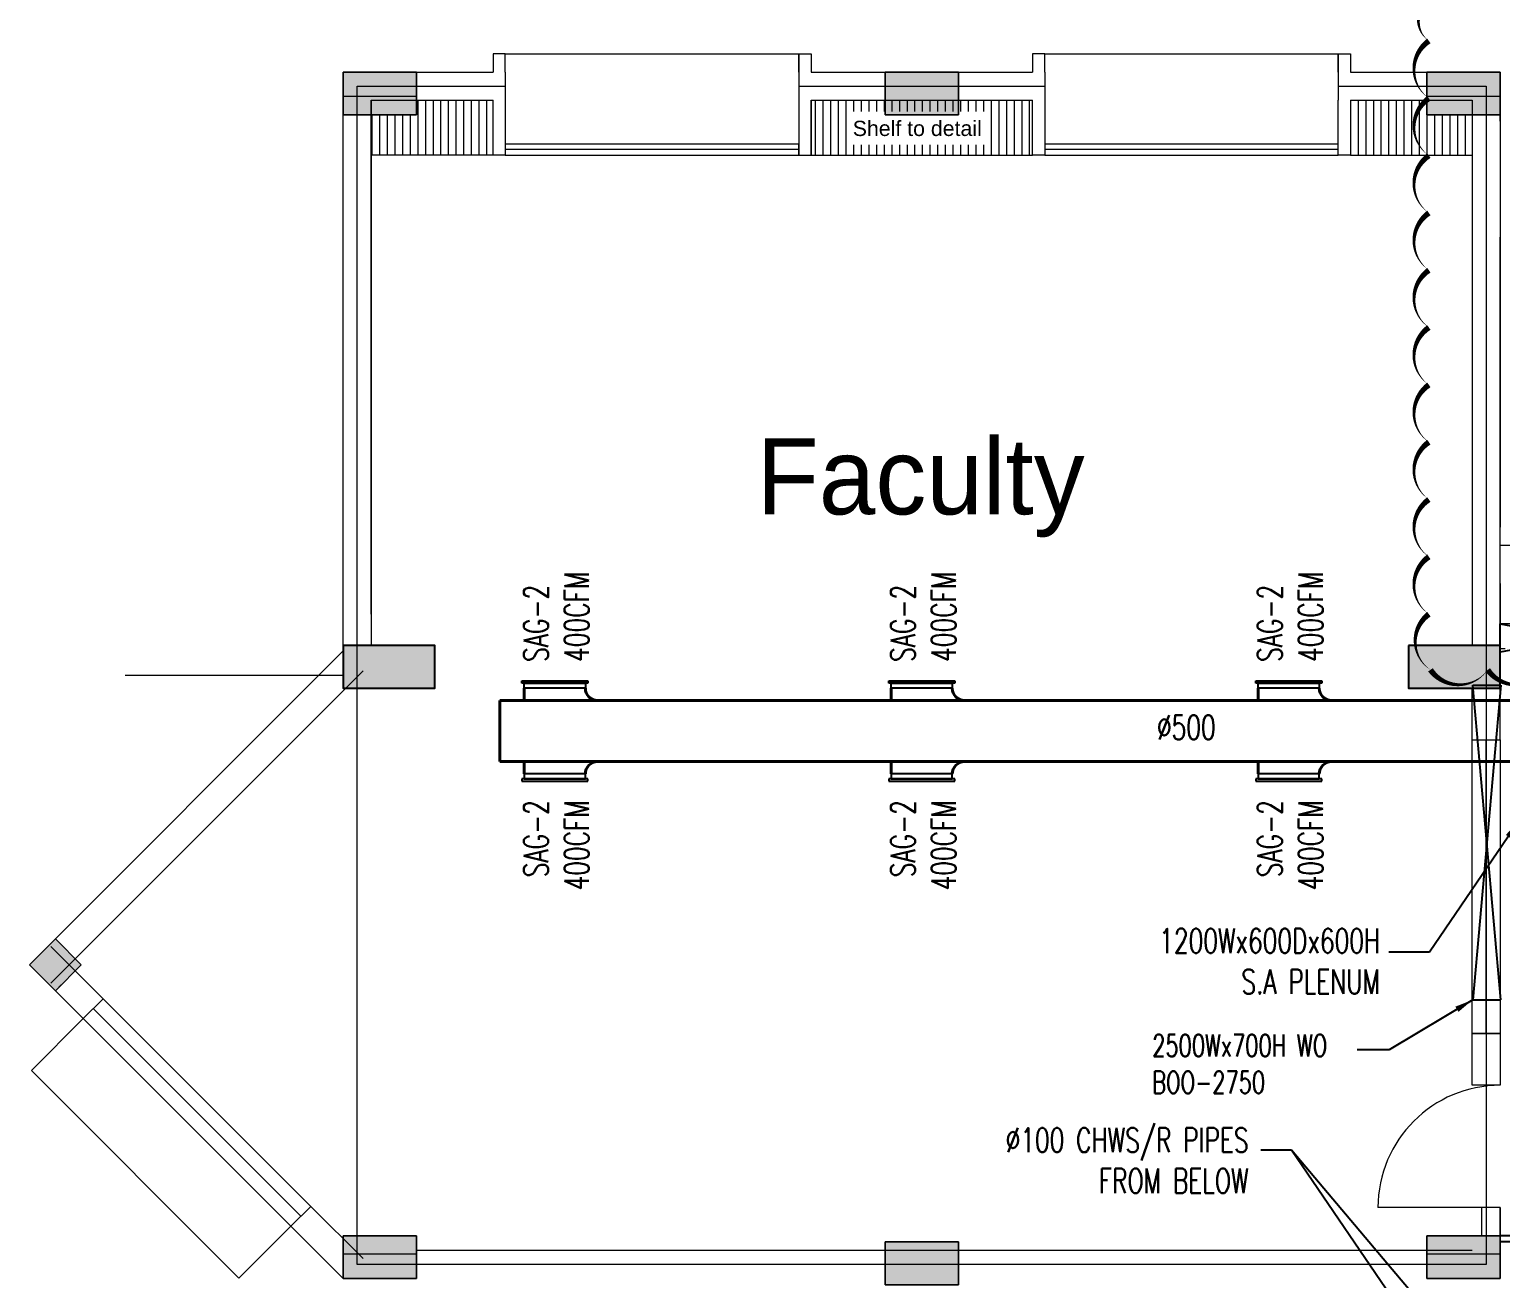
# Model space of a CAD drawing. Header units: millimetres. Extents: x -73373 to 66860, y 1067 to 86496.
# Drawn here: x -67885 to -55858, y 39902 to 50111 of the extents above; entities that cross this region are included whole.
import ezdxf

# ---------------------------------------------------------------- set-up
doc = ezdxf.new("R2010")
doc.units = ezdxf.units.MM
doc.header["$LTSCALE"] = 500
for name, pattern in [('1', [0]), ('DASHED', [19.05, 12.7, -6.35]), ('HIDDEN', [9.525, 6.35, -3.175]), ('HIDDEN2', [4.7625, 3.175, -1.5875])]:
    doc.linetypes.add(name, pattern=pattern)
doc.layers.get('0').update_dxf_attribs({"lineweight": 18})
for name, color, linetype, lineweight, true_color in [('101.VL-AC-SA', 7, 'Continuous', 40, 0x7f9fff), ('102.VL-AC-SA_TXT', 7, 'Continuous', 20, 0x0099cc), ('132.VL-AC-CHW-S_TXT', 7, 'Continuous', 20, 0x007f3f), ('705.VL-RCP-SAT', 7, 'HIDDEN2', 25, 0x7fbfff), ('COLUMN', 7, 'Continuous', 13, 0x848484), ('ESElevation', 7, 'Continuous', 13, 0x848484), ('FURNIT', 7, 'Continuous', 13, 0x848484), ('STRUCTURES', 7, 'Continuous', 13, 0x848484), ('wall', 7, 'Continuous', 13, 0x848484), ('window', 7, 'Continuous', 13, 0x848484), ('window 2', 7, '1', 13, 0x848484)]:
    doc.layers.add(name, color=color, linetype=linetype, lineweight=lineweight, true_color=true_color)
doc.layers.add('cvl', color=7, linetype='Continuous')
doc.styles.add('QCADDimTextStyle', font='txt')
doc.styles.add('textstyle159', font='')
doc.styles.add('textstyle200', font='')
doc.styles.add('textstyle254', font='romans', dxfattribs={"width": 0.7})
doc.styles.add('textstyle255', font='romans', dxfattribs={"width": 0.7})
doc.styles.add('textstyle256', font='romans', dxfattribs={"width": 0.7})
doc.styles.add('textstyle257', font='romans', dxfattribs={"width": 0.7})
doc.styles.add('textstyle260', font='romans', dxfattribs={"width": 0.7})
doc.styles.add('textstyle261', font='romans', dxfattribs={"width": 0.7})
doc.styles.add('textstyle262', font='romans', dxfattribs={"width": 0.7})
doc.styles.add('textstyle266', font='romans', dxfattribs={"width": 0.7})
doc.styles.add('textstyle285', font='romans', dxfattribs={"width": 0.7})
doc.styles.add('textstyle306', font='romans', dxfattribs={"width": 0.7})
doc.styles.get('textstyle159').set_extended_font_data('SuperFrench')
doc.styles.get('textstyle200').set_extended_font_data('Swis721 BT')
doc.dimstyles.new('QCADDimStyle', dxfattribs={"dimtxt": 200, "dimasz": 150, "dimexe": 50, "dimexo": 150, "dimgap": 40, "dimtad": 1, "dimtoh": 1, "dimdec": 4, "dimzin": 0, "dimdsep": 46, "dimtxsty": 'QCADDimTextStyle', "dimcen": 0.09, "dimadec": 0, "dimazin": 0, "dimtfac": 1, "dimtdec": 4, "dimtofl": 0, "dimtmove": 0, "dimatfit": 3, "dimfxl": 1, "dimtolj": 1, "dimtzin": 0, "dimarcsym": 0})

# ---------------------------------------------------------------- blocks, each defined once
blk = doc.blocks.new('A$C7364536D')
at = {"linetype": 'Continuous'}
blk.add_hatch(color=256, dxfattribs=at).paths.add_polyline_path([(750, 0), (750, 350), (0, 350), (0, 0)], flags=0)
at = {"layer": 'COLUMN', "linetype": 'Continuous', "lineweight": 25}
blk.add_lwpolyline([(750, 0), (750, 350), (0, 350), (0, 0)], close=True, dxfattribs=at)
blk = doc.blocks.new('A$C40F33A93')
at = {"linetype": 'Continuous', "true_color": 0x359cb1}
blk.add_hatch(color=135, dxfattribs=at).paths.add_polyline_path([(0, 300), (300, 300), (300, 0), (0, 0)], flags=0)
at = {"color": 135, "linetype": 'Continuous', "true_color": 0x359cb1}
blk.add_lwpolyline([(0, 300), (300, 300), (300, 0), (0, 0)], close=True, dxfattribs=at)
at = {"layer": 'COLUMN', "color": 135, "linetype": 'Continuous', "true_color": 0x359cb1}
blk.add_lwpolyline([(300, 0), (0, 0), (0, 300), (300, 300)], close=True, dxfattribs=at)
at = {"layer": 'wall', "color": 135, "linetype": 'Continuous', "true_color": 0x359cb1}
blk.add_line((40, 0), (100, 0), dxfattribs=at)
blk.add_line((40, 0), (100, 0), dxfattribs=at)
blk = doc.blocks.new('A$C58EE1D4D')
at = {"layer": 'wall', "linetype": 'Continuous'}
blk.add_hatch(color=256, dxfattribs=at).paths.add_polyline_path([(0, 350), (600, 350), (600, 0), (0, 0)], flags=0)
at = {"layer": 'COLUMN', "linetype": 'Continuous', "lineweight": 20}
blk.add_lwpolyline([(0, 350), (600, 350), (600, 0), (0, 0), (0, 350)], dxfattribs=at)
for points in [[(0, 350), (0, 0), (600, 0), (600, 350)], [(0, 350), (600, 350), (600, 0), (0, 0)]]:
    blk.add_lwpolyline(points, close=True, dxfattribs=at)

msp = doc.modelspace()

# ---------------------------------------------------------------- hatches: boundary and pattern name
at = {"linetype": 'Continuous', "lineweight": 13}
h = msp.add_hatch(dxfattribs=at)
h.set_pattern_fill('LINE', color=256, scale=500, angle=90, style=0, pattern_type=0)
h.set_pattern_definition([(90, (-1822520.3, 423358.526), (-62.5, 4e-15), [])])
h.paths.add_polyline_path([(-64095, 49532), (-64720, 49532), (-64720, 49412), (-65090, 49412), (-65090, 49082), (-64095, 49082)], flags=0)
h.paths.add_polyline_path([(-56090, 49412), (-56460, 49412), (-56460, 49532), (-57085, 49532), (-57085, 49082), (-56090, 49082)], flags=0)
h.paths.add_polyline_path([(-59685, 49532), (-61495, 49532), (-61495, 49082), (-59685, 49082)], flags=0)
h.paths.add_polyline_path([(-61171, 49169), (-60056, 49169), (-60056, 49439), (-61171, 49439)], flags=0)
at = {"layer": 'ESElevation', "linetype": 'Continuous', "lineweight": 13}
msp.add_hatch(color=256, dxfattribs=at).paths.add_polyline_path([(-67885, 42467), (-67673, 42255), (-67461, 42467), (-67673, 42679)], flags=0)
at = {"layer": 'window', "lineweight": 13}
msp.add_hatch(color=256, dxfattribs=at).paths.add_polyline_path([(-67673, 42679), (-67885, 42467), (-67673, 42255), (-67461, 42467)], flags=0)

# ---------------------------------------------------------------- linework, layer by layer
at = {"linetype": 'Continuous', "lineweight": 13}
msp.add_line((-55860, 40482), (-56860, 40482), dxfattribs=at)
msp.add_arc((-55860, 40482), 1000, 90, 180, dxfattribs=at)
at = {"layer": '101.VL-AC-SA'}
for p, q in [((-64040, 44627), (-55710, 44627)), ((-64040, 44127), (-64040, 44627)), ((-63840, 44727), (-63840, 44627)), ((-60840, 44727), (-60840, 44627)), ((-57840, 44727), (-57840, 44627)), ((-64040, 44127), (-55710, 44127)), ((-63840, 44027), (-63840, 44127)), ((-60840, 44027), (-60840, 44127)), ((-57840, 44027), (-57840, 44127))]:
    msp.add_line(p, q, dxfattribs=at)
for centre, start, end in [((-63240, 44727), 180, 270), ((-60240, 44727), 180, 270), ((-57240, 44727), 180, 270), ((-63240, 44027), 90, 180), ((-60240, 44027), 90, 180), ((-57240, 44027), 90, 180)]:
    msp.add_arc(centre, 100, start, end, dxfattribs=at)
at = {"layer": '102.VL-AC-SA_TXT'}
msp.add_lwpolyline([(-55494, 44877, 0, 46.8, -0.520567), (-55963, 44877, 0, 46.8, -0.520567), (-56431, 44877, 0, 46.8, -0.520567), (-56444, 45332, 0, 46.8, -0.520567), (-56444, 45801, 0, 46.8, -0.520567), (-56444, 46269, 0, 46.8, -0.520567), (-56444, 46738, 0, 46.8, -0.520567), (-56444, 47206, 0, 46.8, -0.520567), (-56444, 47675, 0, 46.8, -0.520567), (-56444, 48143, 0, 46.8, -0.520567), (-56444, 48611, 0, 46.8, -0.520567), (-56444, 49080, 0, 46.8, -0.520567), (-56444, 49548, 0, 46.8, -0.520567), (-56444, 50017, 0, 46.8, -0.520567), (-56444, 50346, 0, 46.8, -0.520567)], format="xyseb", dxfattribs=at)
at = {"layer": '705.VL-RCP-SAT'}
for points in [[(-63860, 44767), (-63860, 44787), (-63320, 44787), (-63320, 44767)], [(-63840, 44727), (-63840, 44767), (-63340, 44767), (-63340, 44727)], [(-60860, 44767), (-60860, 44787), (-60320, 44787), (-60320, 44767)], [(-60840, 44727), (-60840, 44767), (-60340, 44767), (-60340, 44727)], [(-57860, 44767), (-57860, 44787), (-57320, 44787), (-57320, 44767)], [(-57840, 44727), (-57840, 44767), (-57340, 44767), (-57340, 44727)], [(-63840, 44027), (-63840, 43987), (-63340, 43987), (-63340, 44027)], [(-60840, 44027), (-60840, 43987), (-60340, 43987), (-60340, 44027)], [(-57840, 44027), (-57840, 43987), (-57340, 43987), (-57340, 44027)], [(-63860, 43987), (-63860, 43967), (-63320, 43967), (-63320, 43987)], [(-60860, 43987), (-60860, 43967), (-60320, 43967), (-60320, 43987)], [(-57860, 43987), (-57860, 43967), (-57320, 43967), (-57320, 43987)]]:
    msp.add_lwpolyline(points, close=True, dxfattribs=at)
at = {"layer": 'cvl', "linetype": 'DASHED'}
for points in [[(-54608, 45022), (-54608, 45252), (-55860, 45022), (-55860, 45252)], [(-56086, 42180), (-55856, 42180), (-56086, 44752), (-55856, 44752)]]:
    msp.add_lwpolyline(points, close=True, dxfattribs=at)
at = {"layer": 'cvl'}
for points in [[(-53361, 45022), (-53361, 40252), (-55860, 40252)], [(-53311, 45022), (-53311, 40202), (-55860, 40202)]]:
    msp.add_lwpolyline(points, dxfattribs=at)
at = {"layer": 'FURNIT', "linetype": 'Continuous', "lineweight": 13}
for p, q in [((-61495, 49532), (-61495, 49082)), ((-64095, 49082), (-65090, 49082)), ((-63995, 49082), (-61595, 49082)), ((-61495, 49082), (-59685, 49082)), ((-59585, 49082), (-57185, 49082)), ((-57085, 49082), (-56090, 49082)), ((-54329, 45252), (-55860, 45252)), ((-55860, 45052), (-55820, 45052)), ((-65320, 44832), (-67101, 44832))]:
    msp.add_line(p, q, dxfattribs=at)
at = {"layer": 'STRUCTURES', "linetype": 'Continuous', "lineweight": 13}
msp.add_lwpolyline([(-65320, 49762), (-64720, 49762), (-64720, 49412), (-65320, 49412)], close=True, dxfattribs=at)
at = {"layer": 'wall', "linetype": 'Continuous', "lineweight": 13}
for p, q in [((-63995, 49912), (-64095, 49912)), ((-64095, 49912), (-64095, 49762)), ((-63995, 49762), (-63995, 49912)), ((-61595, 49762), (-61595, 49912)), ((-61595, 49912), (-61495, 49912)), ((-61495, 49912), (-61495, 49762)), ((-59585, 49912), (-59685, 49912)), ((-59685, 49912), (-59685, 49762)), ((-59585, 49762), (-59585, 49912)), ((-57185, 49762), (-57185, 49912)), ((-57185, 49912), (-57085, 49912)), ((-57085, 49912), (-57085, 49762)), ((-64720, 49762), (-65320, 49762)), ((-63995, 49762), (-63995, 49532)), ((-61595, 49762), (-61595, 49532)), ((-59585, 49762), (-59585, 49532)), ((-57185, 49762), (-57185, 49532)), ((-55860, 49762), (-56460, 49762)), ((-55860, 49362), (-55860, 49762)), ((-64720, 49562), (-65320, 49562)), ((-55860, 49562), (-56460, 49562)), ((-65090, 49532), (-65090, 45077)), ((-64095, 49082), (-64095, 49532)), ((-63995, 49532), (-63995, 49082)), ((-61595, 49532), (-61595, 49082)), ((-61495, 49082), (-61495, 49532)), ((-59685, 49082), (-59685, 49532)), ((-59585, 49532), (-59585, 49082)), ((-57185, 49082), (-57185, 49532)), ((-57085, 49532), (-57085, 49082)), ((-63995, 49082), (-64095, 49082)), ((-61595, 49082), (-61495, 49082)), ((-59585, 49082), (-59685, 49082)), ((-57085, 49082), (-57185, 49082)), ((-55860, 45032), (-55860, 48412)), ((-55860, 44982), (-55860, 45582)), ((-55860, 44702), (-55860, 45102)), ((-67885, 42467), (-65320, 45032)), ((-67710, 42317), (-65157, 44870)), ((-55860, 44305), (-55860, 44932)), ((-56090, 44305), (-56090, 44727)), ((-56090, 44305), (-55860, 44305)), ((-67710, 42617), (-67282, 42189)), ((-67885, 42467), (-67445, 42027)), ((-67282, 42189), (-67445, 42027)), ((-56090, 41905), (-55860, 41905)), ((-56090, 41482), (-56090, 41905)), ((-55860, 41905), (-55860, 41482)), ((-55860, 41482), (-56090, 41482)), ((-65585, 40492), (-65748, 40330)), ((-65585, 40492), (-65157, 40065)), ((-55860, 40482), (-56460, 40482)), ((-56010, 40252), (-56010, 40482)), ((-55860, 39902), (-55860, 40482)), ((-65748, 40330), (-65320, 39902)), ((-64720, 40102), (-65320, 40102)), ((-55860, 40102), (-56460, 40102))]:
    msp.add_line(p, q, dxfattribs=at)
at = {"layer": 'wall', "linetype": 'DASHED', "lineweight": 13, "ltscale": 50}
msp.add_line((-53448, 45894), (-55860, 45892), dxfattribs=at)
for points in [[(-63995, 49762), (-63995, 49912), (-61595, 49912), (-61595, 49762)], [(-59585, 49762), (-59585, 49912), (-57185, 49912), (-57185, 49762)], [(-65748, 40330), (-66172, 39906), (-67869, 41603), (-67445, 42027)]]:
    msp.add_lwpolyline(points, dxfattribs=at)
at = {"layer": 'wall', "linetype": 'Continuous', "lineweight": 13}
for points in [[(-65320, 45032), (-65320, 49762), (-64095, 49762)], [(-61495, 49762), (-59685, 49762)], [(-57085, 49762), (-55860, 49762), (-55860, 46042)], [(-65090, 45332), (-65090, 45332), (-65090, 49532), (-64095, 49532)], [(-61495, 49532), (-59685, 49532)], [(-57085, 49532), (-56090, 49532), (-56090, 45077)], [(-55860, 45582), (-55860, 45102)], [(-55860, 40482), (-55860, 39902)], [(-57185, 40132), (-64720, 40132)], [(-56090, 40132), (-57185, 40132)]]:
    msp.add_lwpolyline(points, dxfattribs=at)
at = {"layer": 'wall', "linetype": 'HIDDEN', "lineweight": 13, "ltscale": 1250}
for points in [[(-57185, 40017), (-65205, 40017), (-65205, 49647), (-63995, 49647)], [(-61595, 49647), (-59585, 49647)], [(-57185, 49647), (-55975, 49647), (-55975, 40017), (-57185, 40017)]]:
    msp.add_lwpolyline(points, dxfattribs=at)
at = {"layer": 'wall', "linetype": 'Continuous', "lineweight": 13}
msp.add_lwpolyline([(-67885, 42467), (-67673, 42255), (-67461, 42467), (-67673, 42679)], close=True, dxfattribs=at)
msp.add_lwpolyline([(-67885, 42467), (-67673, 42255), (-67461, 42467), (-67673, 42679)], close=True, dxfattribs=at)
at = {"layer": 'window 2', "lineweight": 13}
for p, q in [((-55975, 41905), (-55975, 44305)), ((-67363, 42108), (-65666, 40411))]:
    msp.add_line(p, q, dxfattribs=at)
for points in [[(-61595, 49082), (-61595, 49172), (-63995, 49172), (-63995, 49132), (-61595, 49132)], [(-57185, 49082), (-57185, 49172), (-59585, 49172), (-59585, 49132), (-57185, 49132)], [(-55860, 41905), (-56090, 41905), (-56090, 44305), (-55860, 44305), (-55860, 41905)], [(-67445, 42027), (-67282, 42189), (-65585, 40492), (-65748, 40330), (-67445, 42027)]]:
    msp.add_lwpolyline(points, dxfattribs=at)

# ---------------------------------------------------------------- block references
at = {"layer": 'STRUCTURES', "linetype": 'Continuous', "lineweight": 13}
for p in [(-65320, 49412), (-65320, 49412), (-60890, 49412), (-60890, 49412), (-56460, 49412), (-56460, 49412), (-65320, 39902), (-65320, 39902), (-60890, 39852), (-60890, 39852), (-56460, 39902), (-56460, 39902)]:
    msp.add_blockref('A$C58EE1D4D', p, dxfattribs=at)
for name, p, rotation in [('A$C7364536D', (-64570, 45077), 180), ('A$C7364536D', (-55860, 45077), 180), ('A$C40F33A93', (-67673, 42255), 45.01645615902995), ('A$C40F33A93', (-67673, 42255), 45.01645615902995)]:
    msp.add_blockref(name, p, dxfattribs=dict(at, rotation=rotation))

# ---------------------------------------------------------------- texts
at = {"lineweight": 13, "insert": (-62402, 46770), "char_height": 622.2, "width": 23168.87, "attachment_point": 1, "style": 'textstyle159'}
msp.add_mtext('  Faculty', dxfattribs=at)
at = {"layer": '102.VL-AC-SA_TXT', "style": 'textstyle257', "width": 0.7}
msp.add_text('%%C500', height=200, dxfattribs=at).set_placement((-58667, 44307))
at = {"layer": '102.VL-AC-SA_TXT', "char_height": 200, "width": 1163, "rotation": 90}
for insert, attachment_point, style in [((-63844, 44942), 1, 'textstyle260'), ((-60844, 44942), 1, 'textstyle261'), ((-57844, 44942), 1, 'textstyle262'), ((-63844, 43812), 3, 'textstyle254'), ((-60844, 43812), 3, 'textstyle255'), ((-57844, 43812), 3, 'textstyle256')]:
    msp.add_mtext('SAG-2\\P400CFM', dxfattribs=dict(at, insert=insert, attachment_point=attachment_point, style=style))
at = {"layer": '102.VL-AC-SA_TXT', "insert": (-58892, 42762), "char_height": 200, "width": 2049.69, "attachment_point": 1, "style": 'textstyle266'}
msp.add_mtext('\\pxqr;1200Wx600Dx600H S.A PLENUM', dxfattribs=at)
at = {"layer": '132.VL-AC-CHW-S_TXT', "insert": (-60083, 41134), "char_height": 200, "width": 2164.96, "attachment_point": 1, "style": 'textstyle285'}
msp.add_mtext('\\pxqr;%%C100 CHWS/R PIPES FROM BELOW', dxfattribs=at)
at = {"layer": 'cvl', "insert": (-58706, 41896), "char_height": 180, "width": 1781.32, "attachment_point": 1, "style": 'textstyle306'}
msp.add_mtext('2500Wx700H WO\\PBOO-2750', dxfattribs=at)
at = {"layer": 'wall', "linetype": 'Continuous', "lineweight": 13, "insert": (-60099, 49238), "char_height": 124.66, "width": 5566.1, "attachment_point": 9, "style": 'textstyle200'}
msp.add_mtext('Shelf to detail', dxfattribs=at)

# ---------------------------------------------------------------- leaders
at = {"layer": '102.VL-AC-SA_TXT'}
msp.add_leader([(-55710, 43638), (-56438, 42571), (-56771, 42571)], dimstyle='QCADDimStyle', dxfattribs=at)
at = {"layer": '132.VL-AC-CHW-S_TXT'}
for points in [[(-56436, 39613), (-57566, 40951), (-57818, 40951)], [(-56450, 39313), (-57566, 40951)]]:
    msp.add_leader(points, dimstyle='QCADDimStyle', dxfattribs=at)
at = {"layer": 'cvl'}
msp.add_leader([(-56086, 42180), (-56770, 41772), (-57029, 41772)], dimstyle='QCADDimStyle', dxfattribs=at)

doc.saveas('drawing.dxf')
